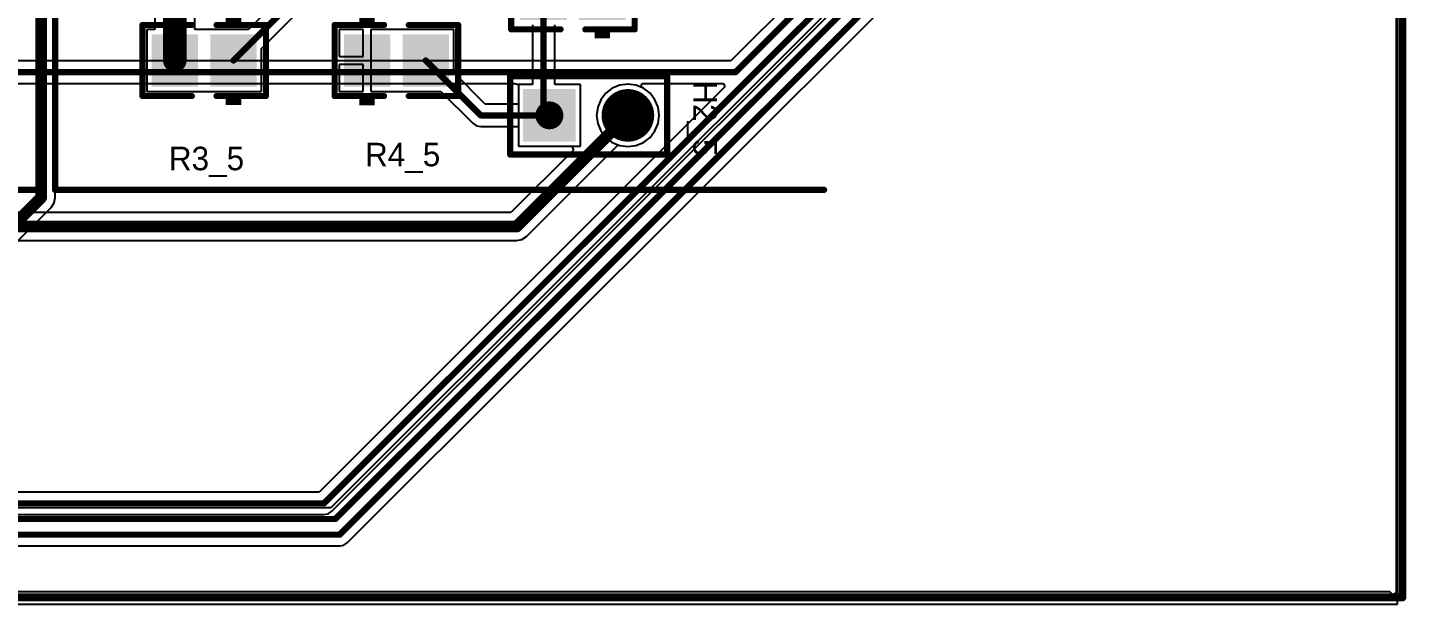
# Model space of a CAD drawing. Header units: millimetres. Extents: x 0.67 to 7.75, y 0.64 to 6.06.
# Drawn here: x 5.993 to 7.75, y 0.641 to 1.377 of the extents above; entities that cross this region are included whole.
import ezdxf

# ---------------------------------------------------------------- set-up
doc = ezdxf.new("R2010")
doc.units = ezdxf.units.MM
doc.header["$MEASUREMENT"] = 0
for name, color, linetype in [('BottomLayer', 5, 'Continuous'), ('BottomSolder', 6, 'Continuous'), ('MultiLayer', 9, 'Continuous'), ('PadHoleLayer', 156, 'Continuous'), ('TopLayer', 1, 'Continuous'), ('TopOverlay', 2, 'Continuous'), ('TopPaste', 8, 'Continuous'), ('TopSolder', 216, 'Continuous')]:
    doc.layers.add(name, color=color, linetype=linetype)

# ---------------------------------------------------------------- blocks, each defined once
blk = doc.blocks.new('CC2012_0805_141')
at = {"layer": 'TopLayer'}
for points in [[(-0.063, -0.0295), (-0.0118, -0.0295), (-0.063, 0.0295), (-0.0118, 0.0295)], [(0.0118, -0.0295), (0.063, -0.0295), (0.0118, 0.0295), (0.063, 0.0295)]]:
    blk.add_solid(points, dxfattribs=at)
at = {"layer": 'TopOverlay', "const_width": 0.00787}
for points in [[(-0.0787, -0.0453), (-0.0787, 0.0453)], [(-0.0787, 0.0453), (-0.0157, 0.0453)], [(0.0157, 0.0453), (0.0787, 0.0453)], [(0.0787, -0.0453), (0.0787, 0.0453)], [(-0.0787, -0.0453), (-0.0157, -0.0453)], [(0.0157, -0.0453), (0.0787, -0.0453)]]:
    blk.add_lwpolyline(points, dxfattribs=at)
at = {"layer": 'TopOverlay', "const_width": 0.00394}
for points in [[(-0.0807, 0.0453, 1), (-0.0768, 0.0453, 1)], [(-0.0807, 0.0453, 1), (-0.0768, 0.0453, 1)], [(-0.0177, 0.0453, 1), (-0.0138, 0.0453, 1)], [(0.0138, 0.0453, 1), (0.0177, 0.0453, 1)], [(0.0768, 0.0453, 1), (0.0807, 0.0453, 1)], [(0.0768, 0.0453, 1), (0.0807, 0.0453, 1)], [(-0.0807, -0.0453, 1), (-0.0768, -0.0453, 1)], [(-0.0807, -0.0453, 1), (-0.0768, -0.0453, 1)], [(-0.0177, -0.0453, 1), (-0.0138, -0.0453, 1)], [(0.0138, -0.0453, 1), (0.0177, -0.0453, 1)], [(0.0768, -0.0453, 1), (0.0807, -0.0453, 1)], [(0.0768, -0.0453, 1), (0.0807, -0.0453, 1)]]:
    blk.add_lwpolyline(points, format="xyb", close=True, dxfattribs=at)
at = {"layer": 'TopOverlay'}
for points in [[(-0.0472, 0.0488), (-0.0276, 0.0488), (-0.0472, 0.0567), (-0.0276, 0.0567)], [(-0.0472, -0.0571), (-0.0276, -0.0571), (-0.0472, -0.0492), (-0.0276, -0.0492)]]:
    blk.add_solid(points, dxfattribs=at)
at = {"layer": 'TopPaste'}
for points in [[(-0.063, -0.0295), (-0.0118, -0.0295), (-0.063, 0.0295), (-0.0118, 0.0295)], [(0.0118, -0.0295), (0.063, -0.0295), (0.0118, 0.0295), (0.063, 0.0295)]]:
    blk.add_solid(points, dxfattribs=at)
at = {"layer": 'TopSolder'}
for points in [[(-0.067, -0.0335), (-0.0078, -0.0335), (-0.067, 0.0335), (-0.0078, 0.0335)], [(0.0078, -0.0335), (0.067, -0.0335), (0.0078, 0.0335), (0.067, 0.0335)]]:
    blk.add_solid(points, dxfattribs=at)
blk = doc.blocks.new('CC2012_0805_142')
at = {"layer": 'TopLayer'}
for points in [[(-0.063, -0.0295), (-0.0118, -0.0295), (-0.063, 0.0295), (-0.0118, 0.0295)], [(0.0118, -0.0295), (0.063, -0.0295), (0.0118, 0.0295), (0.063, 0.0295)]]:
    blk.add_solid(points, dxfattribs=at)
at = {"layer": 'TopOverlay', "const_width": 0.00787}
for points in [[(-0.0787, 0.0453), (-0.0787, -0.0453)], [(-0.0157, 0.0453), (-0.0787, 0.0453)], [(0.0787, 0.0453), (0.0157, 0.0453)], [(0.0787, 0.0453), (0.0787, -0.0453)], [(-0.0157, -0.0453), (-0.0787, -0.0453)], [(0.0787, -0.0453), (0.0157, -0.0453)]]:
    blk.add_lwpolyline(points, dxfattribs=at)
at = {"layer": 'TopOverlay', "const_width": 0.00394}
for points in [[(-0.0807, 0.0453, 1), (-0.0768, 0.0453, 1)], [(-0.0807, 0.0453, 1), (-0.0768, 0.0453, 1)], [(-0.0177, 0.0453, 1), (-0.0138, 0.0453, 1)], [(0.0138, 0.0453, 1), (0.0177, 0.0453, 1)], [(0.0768, 0.0453, 1), (0.0807, 0.0453, 1)], [(0.0768, 0.0453, 1), (0.0807, 0.0453, 1)], [(-0.0807, -0.0453, 1), (-0.0768, -0.0453, 1)], [(-0.0807, -0.0453, 1), (-0.0768, -0.0453, 1)], [(-0.0177, -0.0453, 1), (-0.0138, -0.0453, 1)], [(0.0138, -0.0453, 1), (0.0177, -0.0453, 1)], [(0.0768, -0.0453, 1), (0.0807, -0.0453, 1)], [(0.0768, -0.0453, 1), (0.0807, -0.0453, 1)]]:
    blk.add_lwpolyline(points, format="xyb", close=True, dxfattribs=at)
at = {"layer": 'TopOverlay'}
for points in [[(-0.0472, 0.0488), (-0.0276, 0.0488), (-0.0472, 0.0567), (-0.0276, 0.0567)], [(-0.0472, -0.0571), (-0.0276, -0.0571), (-0.0472, -0.0492), (-0.0276, -0.0492)]]:
    blk.add_solid(points, dxfattribs=at)
at = {"layer": 'TopPaste'}
for points in [[(-0.063, -0.0295), (-0.0118, -0.0295), (-0.063, 0.0295), (-0.0118, 0.0295)], [(0.0118, -0.0295), (0.063, -0.0295), (0.0118, 0.0295), (0.063, 0.0295)]]:
    blk.add_solid(points, dxfattribs=at)
at = {"layer": 'TopSolder'}
for points in [[(-0.067, -0.0335), (-0.0078, -0.0335), (-0.067, 0.0335), (-0.0078, 0.0335)], [(0.0078, -0.0335), (0.067, -0.0335), (0.0078, 0.0335), (0.067, 0.0335)]]:
    blk.add_solid(points, dxfattribs=at)
blk = doc.blocks.new('HDR1X2_152')
at = {"layer": 'BottomLayer', "const_width": 0.0295}
blk.add_lwpolyline([(0.0852, 0, 1), (0.1148, 0, 1)], format="xyb", close=True, dxfattribs=at)
at = {"layer": 'BottomLayer'}
blk.add_solid([(-0.0295, -0.0295), (0.0295, -0.0295), (-0.0295, 0.0295), (0.0295, 0.0295)], dxfattribs=at)
at = {"layer": 'BottomSolder', "const_width": 0.0335}
blk.add_lwpolyline([(0.0832, 0, 1), (0.1168, 0, 1)], format="xyb", close=True, dxfattribs=at)
at = {"layer": 'BottomSolder'}
blk.add_solid([(-0.0335, -0.0335), (0.0335, -0.0335), (-0.0335, 0.0335), (0.0335, 0.0335)], dxfattribs=at)
at = {"layer": 'MultiLayer', "const_width": 0.0295}
blk.add_lwpolyline([(0.0852, 0, 1), (0.1148, 0, 1)], format="xyb", close=True, dxfattribs=at)
at = {"layer": 'MultiLayer'}
blk.add_solid([(-0.0295, -0.0295), (0.0295, -0.0295), (-0.0295, 0.0295), (0.0295, 0.0295)], dxfattribs=at)
at = {"layer": 'PadHoleLayer', "const_width": 0.0177}
for points in [[(-0.0089, 0, 1), (0.0089, 0, 1)], [(0.0911, 0, 1), (0.1089, 0, 1)]]:
    blk.add_lwpolyline(points, format="xyb", close=True, dxfattribs=at)
at = {"layer": 'TopLayer', "const_width": 0.0295}
blk.add_lwpolyline([(0.0852, 0, 1), (0.1148, 0, 1)], format="xyb", close=True, dxfattribs=at)
at = {"layer": 'TopLayer'}
blk.add_solid([(-0.0295, -0.0295), (0.0295, -0.0295), (-0.0295, 0.0295), (0.0295, 0.0295)], dxfattribs=at)
at = {"layer": 'TopOverlay', "const_width": 0.00787}
for points in [[(-0.05, -0.05), (-0.05, 0.05)], [(-0.05, 0.05), (0.15, 0.05)], [(0.15, -0.05), (0.15, 0.05)], [(-0.05, -0.05), (0.15, -0.05)]]:
    blk.add_lwpolyline(points, dxfattribs=at)
at = {"layer": 'TopOverlay', "const_width": 0.00394}
for points in [[(-0.052, 0.05, 1), (-0.048, 0.05, 1)], [(-0.052, 0.05, 1), (-0.048, 0.05, 1)], [(0.148, 0.05, 1), (0.152, 0.05, 1)], [(0.148, 0.05, 1), (0.152, 0.05, 1)], [(-0.052, -0.05, 1), (-0.048, -0.05, 1)], [(-0.052, -0.05, 1), (-0.048, -0.05, 1)], [(0.148, -0.05, 1), (0.152, -0.05, 1)], [(0.148, -0.05, 1), (0.152, -0.05, 1)]]:
    blk.add_lwpolyline(points, format="xyb", close=True, dxfattribs=at)
at = {"layer": 'TopSolder', "const_width": 0.0335}
blk.add_lwpolyline([(0.0832, 0, 1), (0.1168, 0, 1)], format="xyb", close=True, dxfattribs=at)
at = {"layer": 'TopSolder'}
blk.add_solid([(-0.0335, -0.0335), (0.0335, -0.0335), (-0.0335, 0.0335), (0.0335, 0.0335)], dxfattribs=at)
blk = doc.blocks.new('CC2012_0805_159')
at = {"layer": 'TopLayer'}
for points in [[(-0.063, -0.0295), (-0.0118, -0.0295), (-0.063, 0.0295), (-0.0118, 0.0295)], [(0.0118, -0.0295), (0.063, -0.0295), (0.0118, 0.0295), (0.063, 0.0295)]]:
    blk.add_solid(points, dxfattribs=at)
at = {"layer": 'TopOverlay', "const_width": 0.00787}
for points in [[(-0.0787, 0.0453), (-0.0787, -0.0453)], [(-0.0157, 0.0453), (-0.0787, 0.0453)], [(0.0787, 0.0453), (0.0157, 0.0453)], [(0.0787, 0.0453), (0.0787, -0.0453)], [(-0.0157, -0.0453), (-0.0787, -0.0453)], [(0.0787, -0.0453), (0.0157, -0.0453)]]:
    blk.add_lwpolyline(points, dxfattribs=at)
at = {"layer": 'TopOverlay', "const_width": 0.00394}
for points in [[(-0.0807, 0.0453, 1), (-0.0768, 0.0453, 1)], [(-0.0807, 0.0453, 1), (-0.0768, 0.0453, 1)], [(-0.0177, 0.0453, 1), (-0.0138, 0.0453, 1)], [(0.0138, 0.0453, 1), (0.0177, 0.0453, 1)], [(0.0768, 0.0453, 1), (0.0807, 0.0453, 1)], [(0.0768, 0.0453, 1), (0.0807, 0.0453, 1)], [(-0.0807, -0.0453, 1), (-0.0768, -0.0453, 1)], [(-0.0807, -0.0453, 1), (-0.0768, -0.0453, 1)], [(-0.0177, -0.0453, 1), (-0.0138, -0.0453, 1)], [(0.0138, -0.0453, 1), (0.0177, -0.0453, 1)], [(0.0768, -0.0453, 1), (0.0807, -0.0453, 1)], [(0.0768, -0.0453, 1), (0.0807, -0.0453, 1)]]:
    blk.add_lwpolyline(points, format="xyb", close=True, dxfattribs=at)
at = {"layer": 'TopOverlay'}
for points in [[(-0.0472, 0.0488), (-0.0276, 0.0488), (-0.0472, 0.0567), (-0.0276, 0.0567)], [(-0.0472, -0.0571), (-0.0276, -0.0571), (-0.0472, -0.0492), (-0.0276, -0.0492)]]:
    blk.add_solid(points, dxfattribs=at)
at = {"layer": 'TopPaste'}
for points in [[(-0.063, -0.0295), (-0.0118, -0.0295), (-0.063, 0.0295), (-0.0118, 0.0295)], [(0.0118, -0.0295), (0.063, -0.0295), (0.0118, 0.0295), (0.063, 0.0295)]]:
    blk.add_solid(points, dxfattribs=at)
at = {"layer": 'TopSolder'}
for points in [[(-0.067, -0.0335), (-0.0078, -0.0335), (-0.067, 0.0335), (-0.0078, 0.0335)], [(0.0078, -0.0335), (0.067, -0.0335), (0.0078, 0.0335), (0.067, 0.0335)]]:
    blk.add_solid(points, dxfattribs=at)

msp = doc.modelspace()

# ---------------------------------------------------------------- linework, layer by layer
at = {"layer": 'BottomLayer'}
for p, q in [((7.738, 6.049), (7.738, 0.641)), ((7.5037, 1.9489), (6.8891, 1.3343)), ((6.3805, 0.7599), (7.5461, 1.9255)), ((6.8891, 1.3343), (4.632, 1.3343)), ((5.7756, 1.3057), (6.6138, 1.3057)), ((6.8814, 1.3011), (6.3645, 0.7843)), ((6.6138, 1.3057), (6.6183, 1.3044)), ((6.6183, 1.3044), (6.6183, 1.2254)), ((6.7746, 1.3007), (6.7756, 1.3057)), ((6.7777, 1.2994), (6.7746, 1.3007)), ((6.7756, 1.3057), (6.8795, 1.3057)), ((6.8795, 1.3057), (6.8814, 1.3011)), ((6.786, 1.2931), (6.7777, 1.2994)), ((6.7923, 1.2848), (6.786, 1.2931)), ((6.7963, 1.2752), (6.7923, 1.2848)), ((6.7977, 1.2649), (6.7963, 1.2752)), ((6.7923, 1.245), (6.7963, 1.2546)), ((6.7963, 1.2546), (6.7977, 1.2649)), ((6.7681, 1.2264), (6.7777, 1.2304)), ((6.7777, 1.2304), (6.786, 1.2367)), ((6.786, 1.2367), (6.7923, 1.245)), ((6.6884, 1.2207), (6.6085, 1.1408)), ((6.6183, 1.2254), (6.6865, 1.2254)), ((6.6285, 1.1104), (6.7454, 1.2272)), ((6.6865, 1.2254), (6.6884, 1.2207)), ((6.7454, 1.2272), (6.7475, 1.2264)), ((6.7475, 1.2264), (6.7578, 1.225)), ((6.7578, 1.225), (6.7681, 1.2264)), ((6.6085, 1.1408), (5.6661, 1.1408)), ((6.6227, 1.1065), (6.6285, 1.1104)), ((4.6304, 1.1052), (6.6159, 1.1052)), ((6.6159, 1.1052), (6.6227, 1.1065)), ((6.3645, 0.7843), (4.4466, 0.7843)), ((2.3, 0.7557), (6.3705, 0.7557)), ((6.3705, 0.7557), (6.3759, 0.7568)), ((6.3705, 0.7557), (6.3705, 0.7557)), ((6.3759, 0.7568), (6.3805, 0.7599)), ((7.738, 0.641), (0.666, 0.641))]:
    msp.add_line(p, q, dxfattribs=at)
for points, const_width in [([(6.3705, 0.77), (7.536, 1.9355)], 0.008), ([(6.895, 1.32), (7.518, 1.943)], 0.008), ([(4.6, 1.32), (6.895, 1.32)], 0.008), ([(6.6159, 1.123), (6.7578, 1.2649)], 0.015), ([(4.623, 1.123), (6.6159, 1.123)], 0.015), ([(2.3, 0.77), (6.3705, 0.77)], 0.008)]:
    msp.add_lwpolyline(points, dxfattribs=dict(at, const_width=const_width))
for points, const_width in [([(6.893, 1.32, 1), (6.897, 1.32, 1)], 0.004), ([(6.893, 1.32, 1), (6.897, 1.32, 1)], 0.004), ([(6.754, 1.2649, 1), (6.7615, 1.2649, 1)], 0.0075), ([(6.6122, 1.123, 1), (6.6197, 1.123, 1)], 0.0075), ([(6.6122, 1.123, 1), (6.6197, 1.123, 1)], 0.0075), ([(6.3685, 0.77, 1), (6.3725, 0.77, 1)], 0.004), ([(6.3685, 0.77, 1), (6.3725, 0.77, 1)], 0.004)]:
    msp.add_lwpolyline(points, format="xyb", close=True, dxfattribs=dict(at, const_width=const_width))
at = {"layer": 'TopLayer'}
for p, q in [((7.737, 6.031), (7.737, 0.6555)), ((7.4857, 1.8709), (6.3791, 0.7643)), ((6.4005, 0.7199), (7.5281, 1.8475)), ((6.0278, 1.16), (6.0278, 1.699)), ((6.1549, 1.612), (6.1549, 1.3744)), ((6.3652, 1.4651), (6.2745, 1.3744)), ((6.2908, 1.3503), (6.3932, 1.4527)), ((6.2059, 1.3744), (6.2059, 1.3974)), ((6.1549, 1.3744), (6.1448, 1.3744)), ((6.1448, 1.3744), (6.1448, 1.2954)), ((6.2146, 1.3744), (6.2059, 1.3744)), ((6.216, 1.3744), (6.2146, 1.3744)), ((6.2196, 1.3744), (6.216, 1.3744)), ((6.221, 1.3744), (6.2196, 1.3744)), ((6.2745, 1.3744), (6.221, 1.3744)), ((6.4204, 1.3744), (6.3898, 1.3744)), ((6.3898, 1.3744), (6.3898, 1.3399)), ((6.4204, 1.3399), (6.4204, 1.3744)), ((6.4596, 1.3744), (6.4304, 1.3744)), ((6.4304, 1.3744), (6.4304, 1.3349)), ((6.461, 1.3744), (6.4596, 1.3744)), ((6.4646, 1.3744), (6.461, 1.3744)), ((6.466, 1.3744), (6.4646, 1.3744)), ((6.5358, 1.3744), (6.466, 1.3744)), ((6.5358, 1.3195), (6.5358, 1.3744)), ((6.6361, 1.3804), (6.6361, 1.3044)), ((6.6647, 1.3044), (6.6647, 1.3804)), ((6.2908, 1.2954), (6.2908, 1.3503)), ((6.3898, 1.3399), (6.4204, 1.3399)), ((6.4204, 1.3299), (6.3898, 1.3299)), ((6.3898, 1.3299), (6.3898, 1.2954)), ((6.4204, 1.2954), (6.4204, 1.3299)), ((6.4304, 1.3349), (6.4304, 1.2954)), ((6.5761, 1.2792), (6.5358, 1.3195)), ((6.6361, 1.3044), (6.6183, 1.3044)), ((6.6183, 1.3044), (6.6183, 1.2792)), ((6.6973, 1.3044), (6.6647, 1.3044)), ((6.6973, 1.2254), (6.6973, 1.3044)), ((6.7475, 1.3034), (6.7379, 1.2994)), ((6.7578, 1.3048), (6.7475, 1.3034)), ((6.7681, 1.3034), (6.7578, 1.3048)), ((6.7777, 1.2994), (6.7681, 1.3034)), ((6.1448, 1.2954), (6.2146, 1.2954)), ((6.2146, 1.2954), (6.216, 1.2954)), ((6.216, 1.2954), (6.2196, 1.2954)), ((6.2196, 1.2954), (6.221, 1.2954)), ((6.221, 1.2954), (6.2908, 1.2954)), ((6.3898, 1.2954), (6.4204, 1.2954)), ((6.4304, 1.2954), (6.4596, 1.2954)), ((6.4596, 1.2954), (6.461, 1.2954)), ((6.461, 1.2954), (6.4646, 1.2954)), ((6.4646, 1.2954), (6.466, 1.2954)), ((6.466, 1.2954), (6.5195, 1.2954)), ((6.5195, 1.2954), (6.5601, 1.2548)), ((6.7233, 1.2848), (6.7193, 1.2752)), ((6.7296, 1.2931), (6.7233, 1.2848)), ((6.7379, 1.2994), (6.7296, 1.2931)), ((6.786, 1.2931), (6.7777, 1.2994)), ((6.7923, 1.2848), (6.786, 1.2931)), ((6.7963, 1.2752), (6.7923, 1.2848)), ((6.6183, 1.2792), (6.5761, 1.2792)), ((6.7193, 1.2752), (6.7179, 1.2649)), ((6.7977, 1.2649), (6.7963, 1.2752)), ((6.5601, 1.2548), (6.5601, 1.2548)), ((6.5601, 1.2548), (6.5647, 1.2517)), ((6.5647, 1.2517), (6.5702, 1.2506)), ((6.5702, 1.2506), (6.6183, 1.2506)), ((6.6183, 1.2506), (6.6183, 1.2254)), ((6.7179, 1.2649), (6.7193, 1.2546)), ((6.7193, 1.2546), (6.7233, 1.245)), ((6.7923, 1.245), (6.7963, 1.2546)), ((6.7963, 1.2546), (6.7977, 1.2649)), ((6.7233, 1.245), (6.7296, 1.2367)), ((6.7296, 1.2367), (6.7379, 1.2304)), ((6.7379, 1.2304), (6.7475, 1.2264)), ((6.7681, 1.2264), (6.7777, 1.2304)), ((6.7777, 1.2304), (6.786, 1.2367)), ((6.786, 1.2367), (6.7923, 1.245)), ((6.6183, 1.2254), (6.6973, 1.2254)), ((6.7475, 1.2264), (6.7578, 1.225)), ((6.7578, 1.225), (6.7681, 1.2264)), ((6.0265, 1.1532), (6.0278, 1.16)), ((6.0278, 1.16), (6.0278, 1.16)), ((5.8926, 1.0174), (6.0226, 1.1474)), ((6.0226, 1.1474), (6.0265, 1.1532)), ((6.0226, 1.1474), (6.0226, 1.1474)), ((6.3791, 0.7643), (3.6959, 0.7643)), ((2.825, 0.7157), (6.3905, 0.7157)), ((6.3905, 0.7157), (6.3959, 0.7168)), ((6.3905, 0.7157), (6.3905, 0.7157)), ((6.3959, 0.7168), (6.4005, 0.7199)), ((7.729, 0.657), (0.674, 0.657)), ((7.7324, 0.6536), (7.729, 0.657)), ((7.737, 0.6555), (7.7324, 0.6536))]:
    msp.add_line(p, q, dxfattribs=at)
for points, const_width in [([(6.385, 0.75), (7.5, 1.865)], 0.008), ([(6.3905, 0.73), (7.518, 1.8575)], 0.008), ([(6.01, 1.16), (6.01, 1.7019)], 0.015), ([(6.1804, 1.3349), (6.1804, 1.6201)], 0.03), ([(6.2552, 1.3349), (6.3831, 1.4628)], 0.008), ([(6.6504, 1.2723), (6.6504, 1.4199)], 0.008), ([(6.5002, 1.3349), (6.5702, 1.2649)], 0.008), ([(6.5702, 1.2649), (6.6578, 1.2649)], 0.008), ([(6.6504, 1.2723), (6.6578, 1.2649)], 0.008), ([(5.88, 1.03), (6.01, 1.16)], 0.015), ([(3.69, 0.75), (6.385, 0.75)], 0.008), ([(2.825, 0.73), (6.3905, 0.73)], 0.008)]:
    msp.add_lwpolyline(points, dxfattribs=dict(at, const_width=const_width))
for points, const_width in [([(6.1729, 1.3349, 1), (6.1879, 1.3349, 1)], 0.015), ([(6.2532, 1.3349, 1), (6.2572, 1.3349, 1)], 0.004), ([(6.4982, 1.3349, 1), (6.5022, 1.3349, 1)], 0.004), ([(6.5682, 1.2649, 1), (6.5722, 1.2649, 1)], 0.004), ([(6.5682, 1.2649, 1), (6.5722, 1.2649, 1)], 0.004), ([(6.6484, 1.2723, 1), (6.6524, 1.2723, 1)], 0.004), ([(6.6484, 1.2723, 1), (6.6524, 1.2723, 1)], 0.004), ([(6.6558, 1.2649, 1), (6.6598, 1.2649, 1)], 0.004), ([(6.6558, 1.2649, 1), (6.6598, 1.2649, 1)], 0.004), ([(6.0062, 1.16, 1), (6.0137, 1.16, 1)], 0.0075), ([(6.0062, 1.16, 1), (6.0137, 1.16, 1)], 0.0075), ([(6.383, 0.75, 1), (6.387, 0.75, 1)], 0.004), ([(6.383, 0.75, 1), (6.387, 0.75, 1)], 0.004), ([(6.3885, 0.73, 1), (6.3925, 0.73, 1)], 0.004), ([(6.3885, 0.73, 1), (6.3925, 0.73, 1)], 0.004)]:
    msp.add_lwpolyline(points, format="xyb", close=True, dxfattribs=dict(at, const_width=const_width))
at = {"layer": 'TopOverlay'}
for points, const_width in [([(7.745, 0.65), (7.745, 5.95)], 0.01), ([(6.0278, 1.1699), (6.0278, 2.5749)], 0.008), ([(5.9428, 1.1699), (6.0078, 1.1699)], 0.008), ([(6.0278, 1.1699), (6.9428, 1.1699)], 0.008), ([(6.9428, 1.1699), (7.0078, 1.1699)], 0.008), ([(0.67, 0.65), (7.745, 0.65)], 0.01)]:
    msp.add_lwpolyline(points, dxfattribs=dict(at, const_width=const_width))
for points, const_width in [([(6.0058, 1.1699, 1), (6.0098, 1.1699, 1)], 0.004), ([(6.0258, 1.1699, 1), (6.0298, 1.1699, 1)], 0.004), ([(6.0258, 1.1699, 1), (6.0298, 1.1699, 1)], 0.004), ([(6.9408, 1.1699, 1), (6.9448, 1.1699, 1)], 0.004), ([(6.9408, 1.1699, 1), (6.9448, 1.1699, 1)], 0.004), ([(7.0058, 1.1699, 1), (7.0098, 1.1699, 1)], 0.004), ([(7.7425, 0.65, 1), (7.7475, 0.65, 1)], 0.005), ([(7.7425, 0.65, 1), (7.7475, 0.65, 1)], 0.005)]:
    msp.add_lwpolyline(points, format="xyb", close=True, dxfattribs=dict(at, const_width=const_width))

# ---------------------------------------------------------------- block references
for name, p, rotation in [('CC2012_0805_159', (6.6878, 1.4199), 180), ('CC2012_0805_142', (6.2178, 1.3349), 180), ('HDR1X2_152', (6.6578, 1.2649), 360)]:
    msp.add_blockref(name, p, dxfattribs=dict(rotation=rotation))
msp.add_blockref('CC2012_0805_141', (6.4628, 1.3349))

# ---------------------------------------------------------------- texts
msp.add_text('H2_5', height=0.03, rotation=270, dxfattribs=at).set_placement((6.8413, 1.3084))
for s, p in [('R3_5', (6.1728, 1.1949)), ('R4_5', (6.4228, 1.1999))]:
    msp.add_text(s, height=0.03, dxfattribs=at).set_placement(p)

doc.saveas('drawing.dxf')
